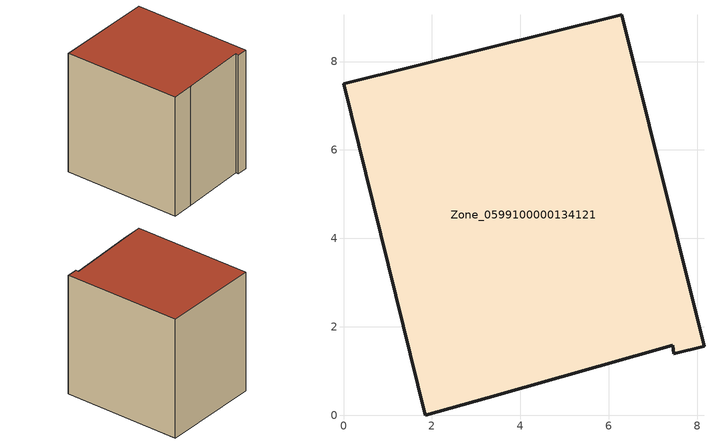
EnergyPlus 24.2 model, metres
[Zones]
Zone_0599100000134121
 floor ground (C_G): 3.27,0.4 1.85,0 0,7.5 6.3,9.06 8.15,1.56 7.47,1.39 7.44,1.58 z0
 wall outside (C_F): 7.47,1.39 8.15,1.56 6.3,9.06 0,7.5 1.85,0 3.27,0.4 7.44,1.58 7.47,1.39 z0:7.93
 roof outside (C_R): 1.85,0 3.27,0.4 7.44,1.58 7.47,1.39 8.15,1.56 6.3,9.06 0,7.5 z7.93
[BUILDING]
Pand.0599100000134121: North Axis=0; Terrain=City; Loads Convergence Tolerance Value=0.04; Temperature Convergence Tolerance Value=0.4; Solar Distribution=FullExterior; Maximum Number of Warmup Days=25; Minimum Number of Warmup Days=1
[Site:Location]
Rotterdam.The.Hague.AP_ZH_NLD Design_Conditions: Latitude=51.96; Longitude=4.45; Time Zone=1; Elevation=-4.5
[SITE:GROUNDTEMPERATURE:BUILDINGSURFACE]
18, 18, 18, 18, 18, 18, 18, 18, 18, 18, 18, 18
[MATERIAL] Thermal Absorptance=0.9; Solar Absorptance=0.7; Visible Absorptance=0.7
Name | Roughness | Thickness | Conductivity | Density | Specific Heat
G.TI.1946-1964 | MediumSmooth | 0.15 | 1 | 540 | 1210
F.TI.1946-1964 | Rough | 0.3 | 0.857143 | 1920 | 840
R.TI.1946-1964 | MediumRough | 0.2 | 0.277778 | 1500 | 1000
[CONSTRUCTION]
C_G: G.TI.1946-1964
C_F: F.TI.1946-1964
C_R: R.TI.1946-1964
[ZONE]
Zone_0599100000134121: Type=1; Multiplier=1; Ceiling Height=Autocalculate; Volume=Autocalculate; Floor Area=autocalculate; Part of Total Floor Area=Yes
[ZONEINFILTRATION:DESIGNFLOWRATE]
Infil_Zone_0599100000134121: Zone or ZoneList or Space or SpaceList=Zone_0599100000134121; Schedule=AlwaysOn; Design Flow Rate Calculation Method=Flow/Area; Flow Rate per Floor Area=0.003; Constant Term Coefficient=1; Temperature Term Coefficient=0; Velocity Term Coefficient=0; Velocity Squared Term Coefficient=0
[HVACTEMPLATE:ZONE:IDEALLOADSAIRSYSTEM]
Zone_0599100000134121: Maximum Heating Supply Air Temperature=50; Minimum Cooling Supply Air Temperature=13; Maximum Heating Supply Air Humidity Ratio=0.0156; Minimum Cooling Supply Air Humidity Ratio=0.0077; Heating Limit=NoLimit; Cooling Limit=NoLimit; Dehumidification Control Type=ConstantSensibleHeatRatio; Cooling Sensible Heat Ratio=0.7; Dehumidification Setpoint=60; Humidification Control Type=None; Humidification Setpoint=30; Outdoor Air Method=None; Outdoor Air Flow Rate per Person=0.00944; Outdoor Air Flow Rate per Zone Floor Area=0; Outdoor Air Flow Rate per Zone=0; Demand Controlled Ventilation Type=None; Outdoor Air Economizer Type=NoEconomizer; Heat Recovery Type=None; Sensible Heat Recovery Effectiveness=0.7; Latent Heat Recovery Effectiveness=0.65
[ZONECONTROL:THERMOSTAT]
ThermostatControl_Zone_0599100000134121: Zone or ZoneList=Zone_0599100000134121; Control Type Schedule=DualSetpointControlType; Control 1=Thermostat_Zone_0599100000134121; Temperature Difference Between Cutout And Setpoint=0
[THERMOSTATSETPOINT:DUALSETPOINT]
Thermostat_Zone_0599100000134121: Heating Setpoint Temperature Schedule=HeatingSetpoint_Zone_0599100000134121; Cooling Setpoint Temperature Schedule=CoolingSetpoint_Zone_0599100000134121
[SCHEDULE:COMPACT]
HeatingSetpoint_Zone_0599100000134121: Through: 12/31, For: AllDays, Until: 24:00, 21
CoolingSetpoint_Zone_0599100000134121: Through: 12/31, For: AllDays, Until: 24:00, 24
DualSetpointControlType: Through: 12/31, For: AllDays, Until: 24:00, 4
AlwaysOn: Through: 12/31, For: AllDays, Until: 24:00, 1
